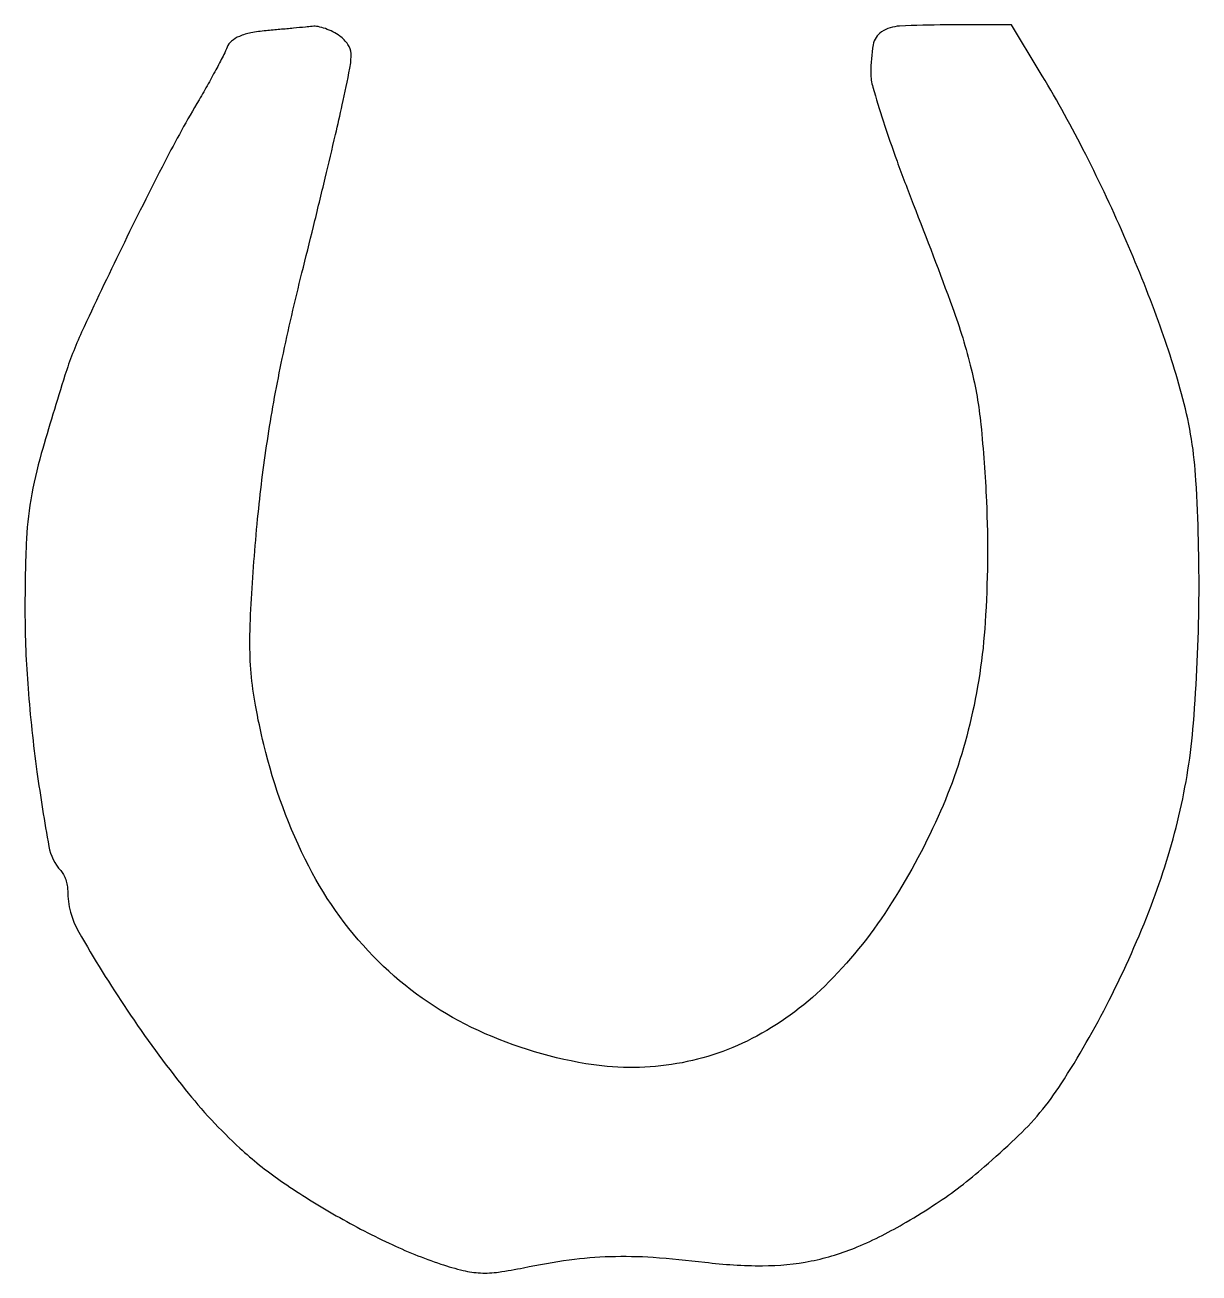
# Model space of a CAD drawing. Extents: x 1 to 150, y 0 to 159.
import ezdxf

# ---------------------------------------------------------------- set-up
doc = ezdxf.new("R2010")
doc.units = 0

msp = doc.modelspace()

# ---------------------------------------------------------------- linework, layer by layer
msp.add_lwpolyline([(31.19553, 158.265133, 0.025), (29.26119, 157.993927, 0.052166), (27.806565, 157.554259, 0.071493), (26.80531, 156.95339, 0.132816), (26.256205, 156.189841, -0.027898), (25.838521, 155.242227, -0.004988), (24.943899, 153.527641, -0.005375), (23.852814, 151.538181, -0.00483), (22.680278, 149.5, 0.014017), (18.337951, 141.620428, 0.005717), (12.860535, 130.681023, 0.004726), (7.773894, 119.968879, 0.031994), (5.653307, 114.5, 0.006171), (2.645143, 104.550308, 0.0284), (1.304875, 98.680196, 0.032568), (0.7272, 93.068144, 0.009849), (0.575001, 84.5, 0.018866), (0.96481, 74.677215, 0.015001), (2.102397, 64.124975, 0.010093), (3.613022, 54.617863, 0.141761), (5.130729, 51.55, -0.067299), (5.464022, 51.06972, -0.03633), (5.744652, 50.405289, -0.035421), (5.93612, 49.674351, -0.046379), (6, 48.987153, 0.13116), (7.397026, 43.753121, 0.016981), (13.558169, 33.829678, 0.020973), (20.919487, 23.76564, 0.037979), (27.866608, 16.299181, 0.035099), (33.004122, 12.184252, 0.02046), (39.677971, 7.960548, 0.020285), (46.816703, 4.21894, 0.029606), (53.401273, 1.566004, 0.021471), (56.226175, 0.751009, 0.048386), (58.430227, 0.43761, 0.045666), (60.730354, 0.54515, 0.017303), (63.901273, 1.097924, -0.018133), (69.704356, 2.099628, -0.026016), (74.903871, 2.530348, -0.02451), (80.346871, 2.430291, -0.0138), (86.92647, 1.803415, 0.030536), (94.2363, 1.353049, 0.049139), (100.442954, 1.961497, 0.050503), (106.290591, 3.750144, 0.034502), (112.5, 6.878849, 0.010984), (116.300947, 9.249586, 0.018538), (119.36467, 11.421673, 0.016878), (122.448249, 13.953965, 0.007424), (126.361987, 17.5, 0.061918), (132.183615, 24.46632, 0.02588), (138.281524, 35.099395, 0.025458), (143.608484, 47.090966, 0.033721), (147.134231, 58.5, 0.038263), (148.98629, 70.289788, 0.017443), (149.679647, 85.879608, 0.017083), (149.304178, 101.139915, 0.05026), (147.641105, 111.498095, 0.022923), (144.54314, 121.322245, 0.015333), (140.148414, 132.262453, 0.015041), (134.948342, 143.230609, 0.018275), (129.402433, 153.160612), (125.855193, 159), (117.534585, 159, 0.012607), (111.661805, 158.851902, 0.130341), (109.37562, 158.120467, 0.212063), (108.2985, 156.49067, 0.041539), (108, 152.903852, 0.071556), (108.261481, 151.0861, 0.006848), (109.585318, 146.797878, 0.008617), (111.330045, 141.710146, 0.006696), (113.396826, 136.235639, -0.005964), (118.377316, 123.101467, -0.027292), (120.755905, 115.30034, -0.035043), (121.980352, 108.223299, -0.014384), (122.6865, 98.5, -0.02687), (122.532609, 83.106851, -0.043283), (120.570918, 70.14801, -0.046573), (116.554139, 58.414488, -0.038078), (110.203614, 46.762951, -0.054667), (102.150715, 36.893152, -0.075671), (92.907289, 30.208005, -0.081997), (82.701468, 26.922273, -0.07845), (71.817456, 27.017385, -0.071575), (57.303881, 31.638082, -0.082672), (45.467953, 40.01837, -0.079278), (36.62933, 52.102593, -0.059565), (30.905593, 67.576549, -0.012994), (29.846313, 72.563212, -0.024637), (29.297633, 76.631398, -0.024088), (29.145093, 80.79365, -0.011836), (29.33171, 86.09232, -0.01033), (30.193527, 96.905179, -0.01342), (31.452633, 106.763509, -0.013256), (33.253161, 116.636847, -0.009686), (35.753901, 127.5, 0.001369), (37.215407, 133.398221, 0.001215), (38.704448, 139.543463, 0.00122), (40.017728, 145.081026, 0.003746), (40.869738, 148.839448, 0.005055), (41.839864, 153.497723, 0.058092), (41.987598, 155.360065, 0.145085), (41.596543, 156.52045, 0.081735), (40.546785, 157.589448, 0.039052), (39.693644, 158.116404, 0.033694), (38.726479, 158.53433, 0.035137), (37.793605, 158.792788, 0.078068), (37.05887, 158.825293, -0.003363), (36.192418, 158.734083, -0.000728), (34.69348, 158.588679, -0.000759), (32.957817, 158.425519, -0.000726)], format="xyb", close=True)

doc.saveas('drawing.dxf')
